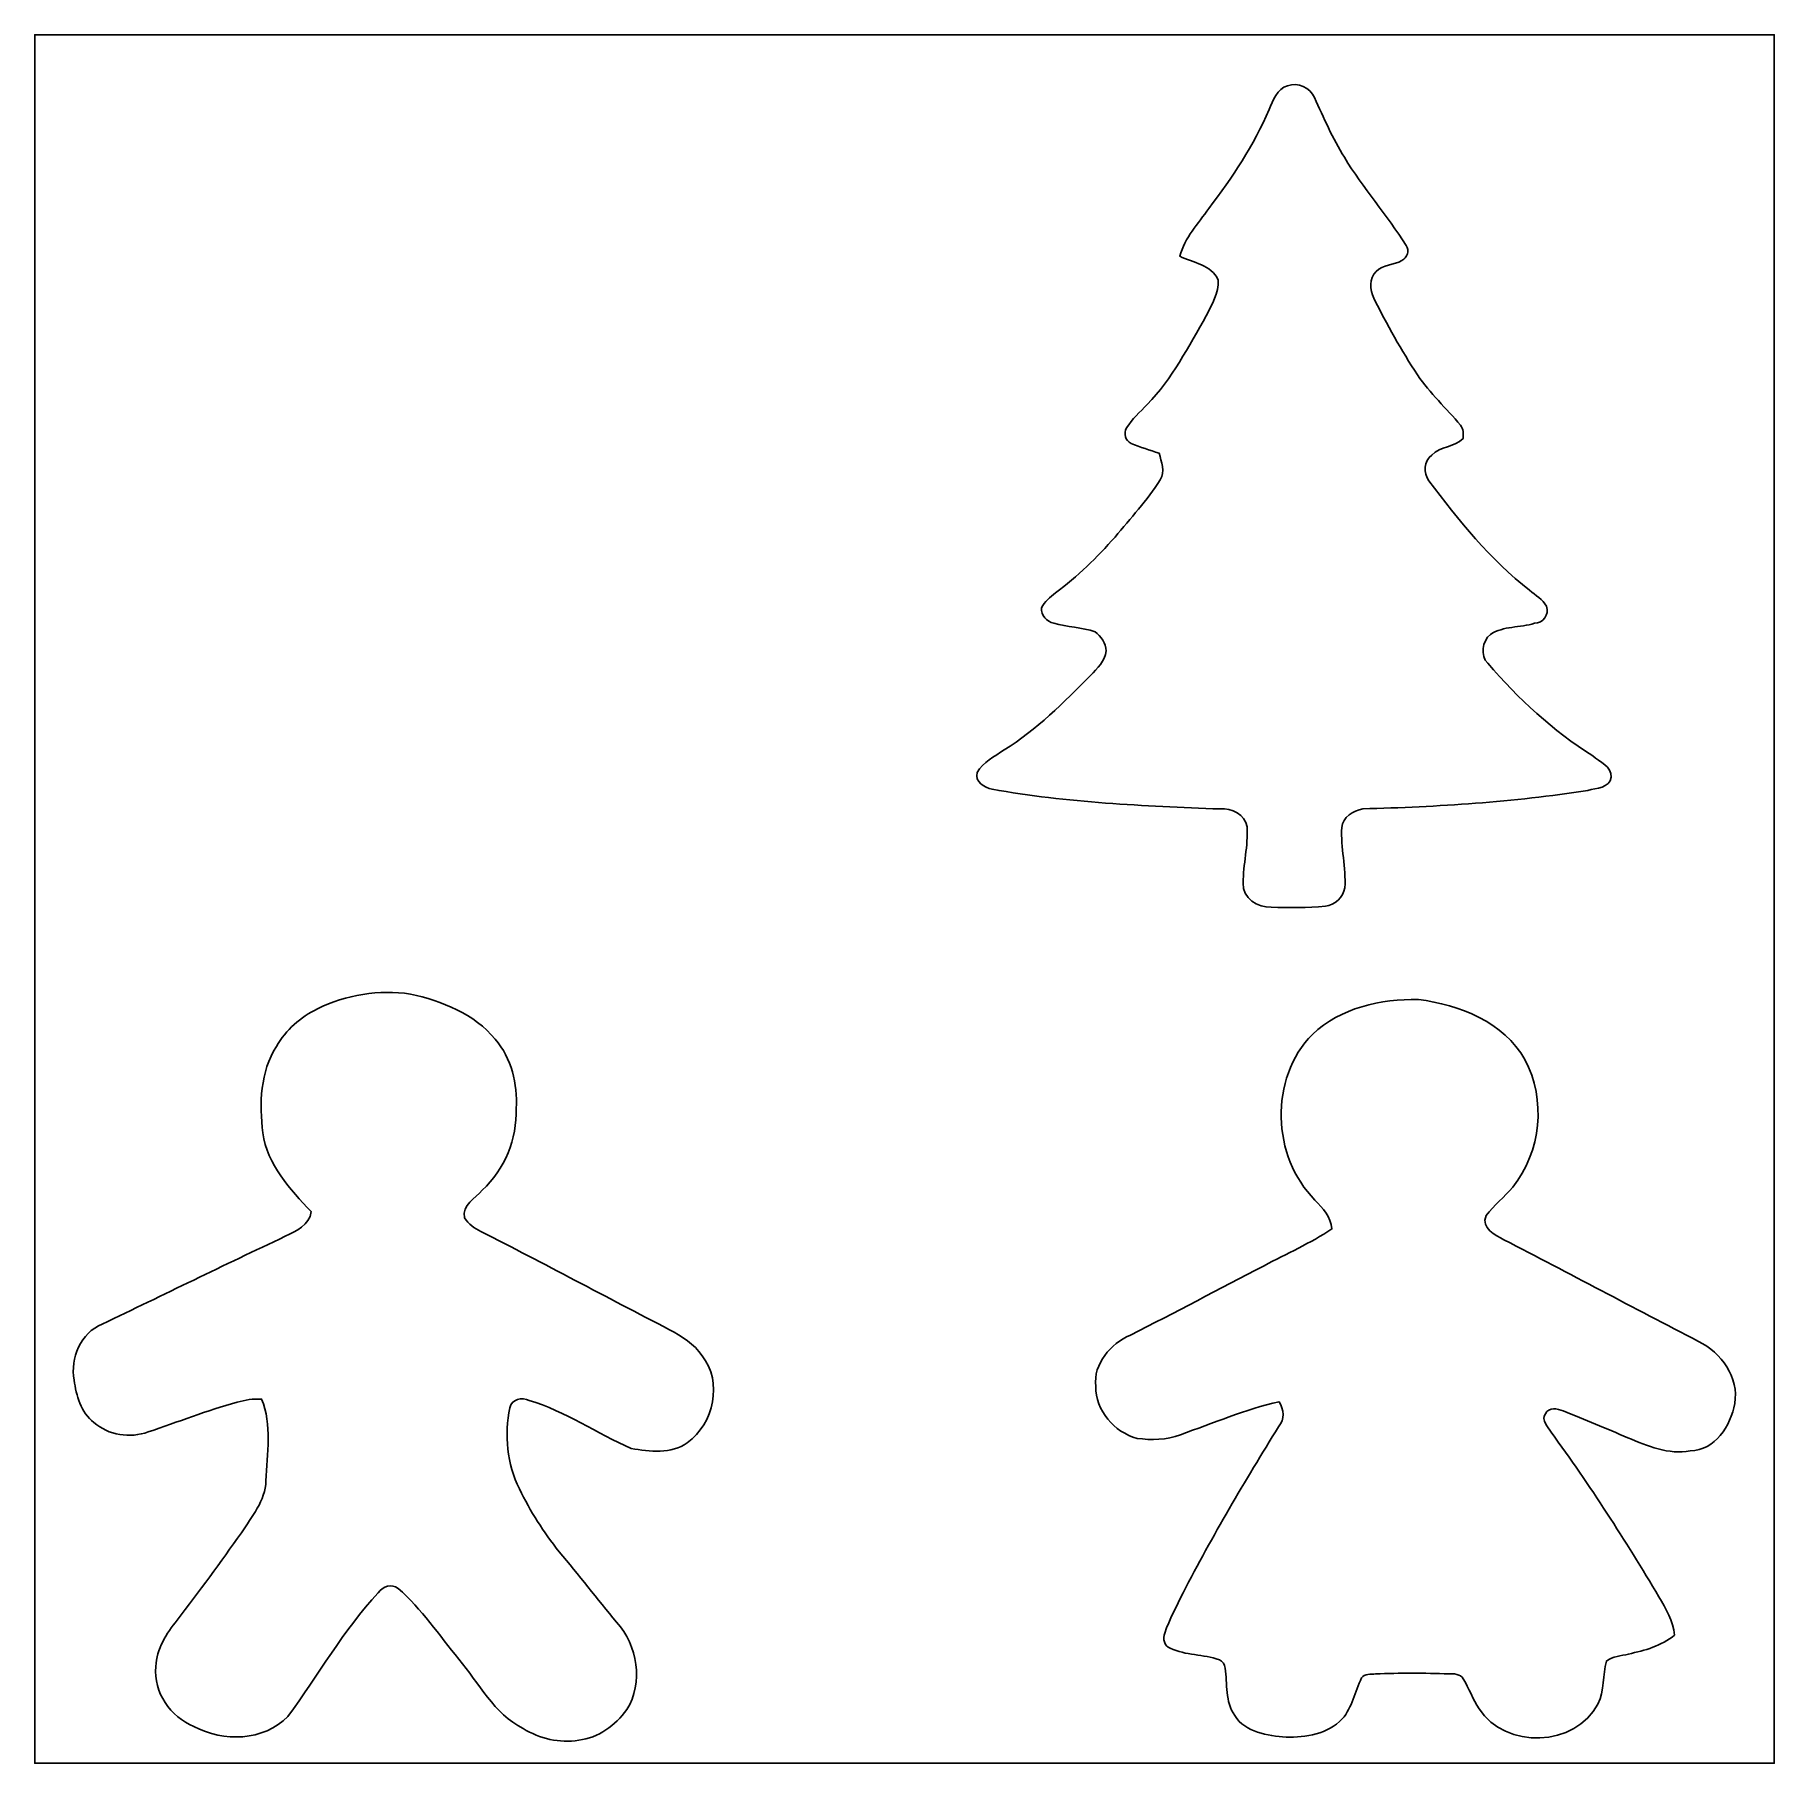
# Model space of a CAD drawing. Header units: centimetres. Extents: x -16.8 to 16.8, y -16.7 to 16.7.
import ezdxf

# ---------------------------------------------------------------- set-up
doc = ezdxf.new("R2010")
doc.units = ezdxf.units.CM
doc.header["$MEASUREMENT"] = 0
doc.layers.add('Layer 1', color=7, linetype='Continuous')

msp = doc.modelspace()

# ---------------------------------------------------------------- linework, layer by layer
at = {"layer": 'Layer 1', "color": 7}
for points, knots in [([(-16.77458, 16.66875), (-16.77458, 16.66875), (16.77458, 16.66875), (16.77458, 16.66875), (16.77458, 16.66875), (16.77458, 16.66875), (16.77458, -16.66875), (16.77458, -16.66875), (16.77458, -16.66875), (16.77458, -16.66875), (-16.77458, -16.66875), (-16.77458, -16.66875), (-16.77458, -16.66875), (-16.77458, -16.66875), (-16.77458, 16.66875), (-16.77458, 16.66875), (-16.77458, 16.66875), (-16.77458, 16.66875), (-16.77458, 16.66875), (-16.77458, 16.66875)], [0, 0, 0, 0, 0.16666667, 0.16666667, 0.16666667, 0.16666667, 0.33333333, 0.33333333, 0.33333333, 0.33333333, 0.5, 0.5, 0.5, 0.5, 0.66666667, 0.66666667, 0.66666667, 0.66666667, 1, 1, 1, 1]), ([(7.38893, 15.68556), (7.18291, 15.62806), (7.11271, 15.3991), (7.03121, 15.22801), (7.03121, 15.22801), (6.74511, 14.53621), (6.31896, 13.91532), (5.87163, 13.31912), (5.87163, 13.31912), (5.66138, 13.02808), (5.40914, 12.75292), (5.30789, 12.40014), (5.30789, 12.40014), (5.56719, 12.26361), (5.91926, 12.24209), (6.04908, 11.93659), (6.04908, 11.93659), (6.0639, 11.68541), (5.92949, 11.46598), (5.82154, 11.25079), (5.82154, 11.25079), (5.47758, 10.65777), (5.16431, 10.03124), (4.67889, 9.53805), (4.67889, 9.53805), (4.54378, 9.39059), (4.3875, 9.25795), (4.28378, 9.08509), (4.28378, 9.08509), (4.21781, 8.98454), (4.26191, 8.83638), (4.37162, 8.78769), (4.37162, 8.78769), (4.54766, 8.71502), (4.73075, 8.65787), (4.91137, 8.59649), (4.91137, 8.59649), (4.95547, 8.43562), (5.03132, 8.2423), (4.93254, 8.08567), (4.93254, 8.08567), (4.68136, 7.68809), (4.35751, 7.34377), (4.06153, 6.97971), (4.06153, 6.97971), (3.71087, 6.58989), (3.33693, 6.21771), (2.91359, 5.90621), (2.91359, 5.90621), (2.81058, 5.82295), (2.70581, 5.73334), (2.64054, 5.61657), (2.64054, 5.61657), (2.62467, 5.47441), (2.74708, 5.34952), (2.87972, 5.31742), (2.87972, 5.31742), (3.14149, 5.24581), (3.41701, 5.23699), (3.677, 5.15585), (3.677, 5.15585), (3.78848, 5.06518), (3.89149, 4.93466), (3.88902, 4.78367), (3.88902, 4.78367), (3.87103, 4.58788), (3.7144, 4.44888), (3.58951, 4.31271), (3.58951, 4.31271), (3.07375, 3.7913), (2.55199, 3.26143), (1.92123, 2.87726), (1.92123, 2.87726), (1.74061, 2.74567), (1.51271, 2.64689), (1.40335, 2.44087), (1.40335, 2.44087), (1.34902, 2.26589), (1.54129, 2.14665), (1.68769, 2.11596), (1.68769, 2.11596), (3.13937, 1.86126), (4.61469, 1.79141), (6.08506, 1.73637), (6.08506, 1.73637), (6.31366, 1.75401), (6.5659, 1.63618), (6.60823, 1.38889), (6.60823, 1.38889), (6.62869, 1.02553), (6.53309, 0.66851), (6.53133, 0.30586), (6.53133, 0.30586), (6.51792, 0.02364), (6.81143, -0.17745), (7.07284, -0.15558), (7.07284, -0.15558), (7.42033, -0.17216), (7.76993, -0.17463), (8.11706, -0.14041), (8.11706, -0.14041), (8.29945, -0.11959), (8.46455, 0.03563), (8.49312, 0.21696), (8.49312, 0.21696), (8.52064, 0.60572), (8.41022, 0.99025), (8.43421, 1.37901), (8.43421, 1.37901), (8.45114, 1.5815), (8.65717, 1.70251), (8.83744, 1.73884), (8.83744, 1.73884), (10.28876, 1.77694), (11.74291, 1.86796), (13.17837, 2.09515), (13.17837, 2.09515), (13.34241, 2.13748), (13.59852, 2.13854), (13.63204, 2.35021), (13.63204, 2.35021), (13.6465, 2.55834), (13.40556, 2.64301), (13.27397, 2.76119), (13.27397, 2.76119), (12.51056, 3.24661), (11.8364, 3.86009), (11.24973, 4.54625), (11.24973, 4.54625), (11.09909, 4.69724), (11.14531, 4.97276), (11.30053, 5.10328), (11.30053, 5.10328), (11.54924, 5.2705), (11.87415, 5.22676), (12.15108, 5.31989), (12.15108, 5.31989), (12.31971, 5.31354), (12.43824, 5.48993), (12.38497, 5.64515), (12.38497, 5.64515), (12.30771, 5.77815), (12.17189, 5.85929), (12.05724, 5.95559), (12.05724, 5.95559), (11.29736, 6.54544), (10.6867, 7.30038), (10.11449, 8.06732), (10.11449, 8.06732), (10.00407, 8.21514), (10.01712, 8.44797), (10.17058, 8.56192), (10.17058, 8.56192), (10.33321, 8.73584), (10.60909, 8.71432), (10.77454, 8.88012), (10.77454, 8.88012), (10.77383, 8.96973), (10.78618, 9.06709), (10.72409, 9.138), (10.72409, 9.138), (10.45034, 9.46291), (10.13636, 9.75466), (9.89683, 10.10779), (9.89683, 10.10779), (9.58003, 10.58122), (9.30487, 11.0811), (9.05228, 11.59087), (9.05228, 11.59087), (8.97149, 11.75244), (8.96408, 11.96975), (9.09743, 12.10486), (9.09743, 12.10486), (9.23219, 12.23151), (9.4361, 12.22481), (9.59203, 12.31618), (9.59203, 12.31618), (9.6961, 12.36345), (9.74584, 12.50809), (9.67775, 12.60404), (9.67775, 12.60404), (9.30592, 13.18895), (8.84273, 13.71106), (8.48501, 14.30549), (8.48501, 14.30549), (8.25465, 14.67026), (8.08814, 15.0682), (7.9061, 15.45731), (7.9061, 15.45731), (7.82496, 15.65204), (7.58754, 15.76105), (7.38893, 15.68556), (7.38893, 15.68556), (7.38893, 15.68556), (7.38893, 15.68556), (7.38893, 15.68556)], [0, 0, 0, 0, 0.02, 0.02, 0.02, 0.02, 0.04, 0.04, 0.04, 0.04, 0.06, 0.06, 0.06, 0.06, 0.08, 0.08, 0.08, 0.08, 0.1, 0.1, 0.1, 0.1, 0.12, 0.12, 0.12, 0.12, 0.14, 0.14, 0.14, 0.14, 0.16, 0.16, 0.16, 0.16, 0.18, 0.18, 0.18, 0.18, 0.2, 0.2, 0.2, 0.2, 0.22, 0.22, 0.22, 0.22, 0.24, 0.24, 0.24, 0.24, 0.26, 0.26, 0.26, 0.26, 0.28, 0.28, 0.28, 0.28, 0.3, 0.3, 0.3, 0.3, 0.32, 0.32, 0.32, 0.32, 0.34, 0.34, 0.34, 0.34, 0.36, 0.36, 0.36, 0.36, 0.38, 0.38, 0.38, 0.38, 0.4, 0.4, 0.4, 0.4, 0.42, 0.42, 0.42, 0.42, 0.44, 0.44, 0.44, 0.44, 0.46, 0.46, 0.46, 0.46, 0.48, 0.48, 0.48, 0.48, 0.5, 0.5, 0.5, 0.5, 0.52, 0.52, 0.52, 0.52, 0.54, 0.54, 0.54, 0.54, 0.56, 0.56, 0.56, 0.56, 0.58, 0.58, 0.58, 0.58, 0.6, 0.6, 0.6, 0.6, 0.62, 0.62, 0.62, 0.62, 0.64, 0.64, 0.64, 0.64, 0.66, 0.66, 0.66, 0.66, 0.68, 0.68, 0.68, 0.68, 0.7, 0.7, 0.7, 0.7, 0.72, 0.72, 0.72, 0.72, 0.74, 0.74, 0.74, 0.74, 0.76, 0.76, 0.76, 0.76, 0.78, 0.78, 0.78, 0.78, 0.8, 0.8, 0.8, 0.8, 0.82, 0.82, 0.82, 0.82, 0.84, 0.84, 0.84, 0.84, 0.86, 0.86, 0.86, 0.86, 0.88, 0.88, 0.88, 0.88, 0.9, 0.9, 0.9, 0.9, 0.92, 0.92, 0.92, 0.92, 0.94, 0.94, 0.94, 0.94, 0.96, 0.96, 0.96, 0.96, 1, 1, 1, 1]), ([(-11.32205, -2.11561), (-11.64343, -2.28283), (-11.938, -2.51989), (-12.11157, -2.84409), (-12.11157, -2.84409), (-12.42942, -3.33622), (-12.44318, -3.94829), (-12.37615, -4.51167), (-12.37615, -4.51167), (-12.29113, -5.1241), (-11.85228, -5.60211), (-11.44164, -6.03003), (-11.44164, -6.03003), (-11.48115, -6.29391), (-11.73339, -6.39939), (-11.94294, -6.50593), (-11.94294, -6.50593), (-13.12404, -7.0612), (-14.29703, -7.63446), (-15.47319, -8.19997), (-15.47319, -8.19997), (-15.88982, -8.36542), (-16.09231, -8.85649), (-16.01611, -9.28017), (-16.01611, -9.28017), (-15.97272, -9.57721), (-15.88664, -9.90388), (-15.63405, -10.09474), (-15.63405, -10.09474), (-15.35289, -10.34662), (-14.93908, -10.40306), (-14.58807, -10.2803), (-14.58807, -10.2803), (-14.01586, -10.08803), (-13.45318, -9.86367), (-12.87004, -9.70492), (-12.87004, -9.70492), (-12.71799, -9.66188), (-12.5603, -9.63718), (-12.40155, -9.64636), (-12.40155, -9.64636), (-12.18988, -10.14342), (-12.29924, -10.6994), (-12.31547, -11.2208), (-12.31547, -11.2208), (-12.32676, -11.60886), (-12.59417, -11.91154), (-12.78784, -12.2241), (-12.78784, -12.2241), (-13.19318, -12.79243), (-13.60311, -13.35758), (-14.03103, -13.90932), (-14.03103, -13.90932), (-14.23211, -14.16932), (-14.42932, -14.46318), (-14.43849, -14.80467), (-14.43849, -14.80467), (-14.48717, -15.30597), (-14.16156, -15.77481), (-13.70401, -15.95967), (-13.70401, -15.95967), (-13.13427, -16.26588), (-12.36274, -16.24542), (-11.89249, -15.7667), (-11.89249, -15.7667), (-11.3097, -14.97365), (-10.82252, -14.10441), (-10.14906, -13.38086), (-10.14906, -13.38086), (-10.06581, -13.26409), (-9.88942, -13.19495), (-9.76877, -13.29725), (-9.76877, -13.29725), (-9.31263, -13.69095), (-8.97819, -14.20036), (-8.59543, -14.66144), (-8.59543, -14.66144), (-8.20632, -15.12711), (-7.91739, -15.71166), (-7.35718, -16.00129), (-7.35718, -16.00129), (-7.03827, -16.19179), (-6.65304, -16.28951), (-6.28297, -16.22425), (-6.28297, -16.22425), (-5.90409, -16.18156), (-5.57142, -15.94062), (-5.35693, -15.63405), (-5.35693, -15.63405), (-5.02991, -15.113), (-5.15091, -14.3958), (-5.55272, -13.94989), (-5.55272, -13.94989), (-5.92949, -13.50151), (-6.28156, -13.03302), (-6.66362, -12.58958), (-6.66362, -12.58958), (-6.95537, -12.21105), (-7.22242, -11.80994), (-7.42491, -11.37638), (-7.42491, -11.37638), (-7.66868, -10.89978), (-7.71666, -10.33251), (-7.6133, -9.81322), (-7.6133, -9.81322), (-7.5819, -9.64353), (-7.3787, -9.6072), (-7.23794, -9.67176), (-7.23794, -9.67176), (-6.53874, -9.87954), (-5.93408, -10.30887), (-5.2705, -10.5985), (-5.2705, -10.5985), (-4.91737, -10.65812), (-4.49862, -10.70963), (-4.18924, -10.48632), (-4.18924, -10.48632), (-3.67983, -10.11978), (-3.4985, -9.31439), (-3.90454, -8.80886), (-3.90454, -8.80886), (-4.05589, -8.58132), (-4.29754, -8.43562), (-4.53249, -8.30756), (-4.53249, -8.30756), (-5.74781, -7.67997), (-6.95254, -7.03227), (-8.17139, -6.41138), (-8.17139, -6.41138), (-8.29381, -6.35035), (-8.41093, -6.26851), (-8.48678, -6.15244), (-8.48678, -6.15244), (-8.53722, -5.89562), (-8.27723, -5.7785), (-8.14282, -5.61481), (-8.14282, -5.61481), (-7.70996, -5.21617), (-7.47078, -4.62703), (-7.49018, -4.03966), (-7.49018, -4.03966), (-7.46301, -3.56729), (-7.57802, -3.07023), (-7.89234, -2.70651), (-7.89234, -2.70651), (-8.29663, -2.21403), (-8.92246, -1.96638), (-9.52923, -1.83409), (-9.52923, -1.83409), (-10.13531, -1.74131), (-10.77172, -1.84644), (-11.32205, -2.11561), (-11.32205, -2.11561), (-11.32205, -2.11561), (-11.32205, -2.11561), (-11.32205, -2.11561)], [0, 0, 0, 0, 0.025, 0.025, 0.025, 0.025, 0.05, 0.05, 0.05, 0.05, 0.075, 0.075, 0.075, 0.075, 0.1, 0.1, 0.1, 0.1, 0.125, 0.125, 0.125, 0.125, 0.15, 0.15, 0.15, 0.15, 0.175, 0.175, 0.175, 0.175, 0.2, 0.2, 0.2, 0.2, 0.225, 0.225, 0.225, 0.225, 0.25, 0.25, 0.25, 0.25, 0.275, 0.275, 0.275, 0.275, 0.3, 0.3, 0.3, 0.3, 0.325, 0.325, 0.325, 0.325, 0.35, 0.35, 0.35, 0.35, 0.375, 0.375, 0.375, 0.375, 0.4, 0.4, 0.4, 0.4, 0.425, 0.425, 0.425, 0.425, 0.45, 0.45, 0.45, 0.45, 0.475, 0.475, 0.475, 0.475, 0.5, 0.5, 0.5, 0.5, 0.525, 0.525, 0.525, 0.525, 0.55, 0.55, 0.55, 0.55, 0.575, 0.575, 0.575, 0.575, 0.6, 0.6, 0.6, 0.6, 0.625, 0.625, 0.625, 0.625, 0.65, 0.65, 0.65, 0.65, 0.675, 0.675, 0.675, 0.675, 0.7, 0.7, 0.7, 0.7, 0.725, 0.725, 0.725, 0.725, 0.75, 0.75, 0.75, 0.75, 0.775, 0.775, 0.775, 0.775, 0.8, 0.8, 0.8, 0.8, 0.825, 0.825, 0.825, 0.825, 0.85, 0.85, 0.85, 0.85, 0.875, 0.875, 0.875, 0.875, 0.9, 0.9, 0.9, 0.9, 0.925, 0.925, 0.925, 0.925, 0.95, 0.95, 0.95, 0.95, 1, 1, 1, 1]), ([(7.8673, -2.61056), (7.03227, -3.45863), (7.08201, -4.97452), (7.91739, -5.80602), (7.91739, -5.80602), (8.06379, -5.96583), (8.22854, -6.13092), (8.24336, -6.36305), (8.24336, -6.36305), (7.8292, -6.64034), (7.37059, -6.83789), (6.9342, -7.07566), (6.9342, -7.07566), (6.07483, -7.52158), (5.22005, -7.97525), (4.3561, -8.41234), (4.3561, -8.41234), (3.97334, -8.58132), (3.64102, -8.95632), (3.68864, -9.39976), (3.68864, -9.39976), (3.68265, -9.86402), (4.04636, -10.28418), (4.48486, -10.40306), (4.48486, -10.40306), (4.76179, -10.43975), (5.05672, -10.43869), (5.32024, -10.33286), (5.32024, -10.33286), (5.95207, -10.11132), (6.57013, -9.84426), (7.22559, -9.6968), (7.22559, -9.6968), (7.31696, -9.84321), (7.34095, -10.04006), (7.21466, -10.17764), (7.21466, -10.17764), (6.56661, -11.22574), (5.93866, -12.28725), (5.3721, -13.38227), (5.3721, -13.38227), (5.2511, -13.6398), (5.10857, -13.88921), (5.02038, -14.1605), (5.02038, -14.1605), (4.9784, -14.26704), (5.01121, -14.40639), (5.1248, -14.4526), (5.1248, -14.4526), (5.42184, -14.59054), (5.7658, -14.56514), (6.07236, -14.6745), (6.07236, -14.6745), (6.13551, -14.70201), (6.1789, -14.76516), (6.18314, -14.83431), (6.18314, -14.83431), (6.22935, -15.13875), (6.18137, -15.48412), (6.36976, -15.75047), (6.36976, -15.75047), (6.57789, -16.07926), (7.0044, -16.13464), (7.36, -16.16957), (7.36, -16.16957), (7.74136, -16.16569), (8.16716, -16.10995), (8.44127, -15.81432), (8.44127, -15.81432), (8.64306, -15.58996), (8.68715, -15.28445), (8.81556, -15.02234), (8.81556, -15.02234), (8.86531, -14.93097), (9.00571, -14.96095), (9.08367, -14.94508), (9.08367, -14.94508), (9.55393, -14.92779), (10.02489, -14.92814), (10.49549, -14.94472), (10.49549, -14.94472), (10.58757, -14.93626), (10.72409, -14.94719), (10.7763, -15.04209), (10.7763, -15.04209), (10.8906, -15.22836), (10.96045, -15.43897), (11.08639, -15.61924), (11.08639, -15.61924), (11.57958, -16.40628), (12.94906, -16.35689), (13.37416, -15.52751), (13.37416, -15.52751), (13.50186, -15.27104), (13.46271, -14.96907), (13.53785, -14.69954), (13.53785, -14.69954), (13.65956, -14.60747), (13.82219, -14.60288), (13.964, -14.56231), (13.964, -14.56231), (14.2808, -14.4974), (14.59583, -14.40356), (14.853, -14.19719), (14.853, -14.19719), (14.82443, -13.92555), (14.68402, -13.68989), (14.55032, -13.45953), (14.55032, -13.45953), (13.90579, -12.3698), (13.21752, -11.30547), (12.4714, -10.28241), (12.4714, -10.28241), (12.41072, -10.18364), (12.2749, -10.05346), (12.36063, -9.92858), (12.36063, -9.92858), (12.42871, -9.79946), (12.59276, -9.82521), (12.70459, -9.87319), (12.70459, -9.87319), (13.12263, -10.0397), (13.53608, -10.21821), (13.95236, -10.39072), (13.95236, -10.39072), (14.32772, -10.55405), (14.73553, -10.72021), (15.15286, -10.64472), (15.15286, -10.64472), (15.63441, -10.63343), (15.93744, -10.16282), (16.01364, -9.73173), (16.01364, -9.73173), (16.09831, -9.22549), (15.7547, -8.74959), (15.3162, -8.53369), (15.3162, -8.53369), (14.06102, -7.88705), (12.81677, -7.21995), (11.56264, -6.5719), (11.56264, -6.5719), (11.3919, -6.47771), (11.1185, -6.35741), (11.21657, -6.10517), (11.21657, -6.10517), (11.3725, -5.90832), (11.56758, -5.7471), (11.73021, -5.5566), (11.73021, -5.5566), (12.28019, -4.88068), (12.37827, -3.86644), (11.96657, -3.09774), (11.96657, -3.09774), (11.557, -2.37102), (10.70222, -2.03764), (9.91129, -1.93887), (9.91129, -1.93887), (9.18598, -1.9237), (8.40811, -2.09797), (7.8673, -2.61056)], [0, 0, 0, 0, 0.02439024, 0.02439024, 0.02439024, 0.02439024, 0.04878049, 0.04878049, 0.04878049, 0.04878049, 0.07317073, 0.07317073, 0.07317073, 0.07317073, 0.09756098, 0.09756098, 0.09756098, 0.09756098, 0.12195122, 0.12195122, 0.12195122, 0.12195122, 0.14634146, 0.14634146, 0.14634146, 0.14634146, 0.17073171, 0.17073171, 0.17073171, 0.17073171, 0.19512195, 0.19512195, 0.19512195, 0.19512195, 0.2195122, 0.2195122, 0.2195122, 0.2195122, 0.24390244, 0.24390244, 0.24390244, 0.24390244, 0.26829268, 0.26829268, 0.26829268, 0.26829268, 0.29268293, 0.29268293, 0.29268293, 0.29268293, 0.31707317, 0.31707317, 0.31707317, 0.31707317, 0.34146341, 0.34146341, 0.34146341, 0.34146341, 0.36585366, 0.36585366, 0.36585366, 0.36585366, 0.3902439, 0.3902439, 0.3902439, 0.3902439, 0.41463415, 0.41463415, 0.41463415, 0.41463415, 0.43902439, 0.43902439, 0.43902439, 0.43902439, 0.46341463, 0.46341463, 0.46341463, 0.46341463, 0.48780488, 0.48780488, 0.48780488, 0.48780488, 0.51219512, 0.51219512, 0.51219512, 0.51219512, 0.53658537, 0.53658537, 0.53658537, 0.53658537, 0.56097561, 0.56097561, 0.56097561, 0.56097561, 0.58536585, 0.58536585, 0.58536585, 0.58536585, 0.6097561, 0.6097561, 0.6097561, 0.6097561, 0.63414634, 0.63414634, 0.63414634, 0.63414634, 0.65853659, 0.65853659, 0.65853659, 0.65853659, 0.68292683, 0.68292683, 0.68292683, 0.68292683, 0.70731707, 0.70731707, 0.70731707, 0.70731707, 0.73170732, 0.73170732, 0.73170732, 0.73170732, 0.75609756, 0.75609756, 0.75609756, 0.75609756, 0.7804878, 0.7804878, 0.7804878, 0.7804878, 0.80487805, 0.80487805, 0.80487805, 0.80487805, 0.82926829, 0.82926829, 0.82926829, 0.82926829, 0.85365854, 0.85365854, 0.85365854, 0.85365854, 0.87804878, 0.87804878, 0.87804878, 0.87804878, 0.90243902, 0.90243902, 0.90243902, 0.90243902, 0.92682927, 0.92682927, 0.92682927, 0.92682927, 0.95121951, 0.95121951, 0.95121951, 0.95121951, 1, 1, 1, 1])]:
    msp.add_open_spline(points, degree=3, knots=knots, dxfattribs=at)
at = {"layer": 'Layer 1', "color": 251}
for points, knots in [([(7.38893, 15.68556), (7.58754, 15.76105), (7.82496, 15.65204), (7.9061, 15.45731), (7.9061, 15.45731), (8.08814, 15.0682), (8.25465, 14.67026), (8.48501, 14.30549), (8.48501, 14.30549), (8.84273, 13.71106), (9.30592, 13.18895), (9.67775, 12.60404), (9.67775, 12.60404), (9.74584, 12.50809), (9.6961, 12.36345), (9.59203, 12.31618), (9.59203, 12.31618), (9.4361, 12.22481), (9.23219, 12.23151), (9.09743, 12.10486), (9.09743, 12.10486), (8.96408, 11.96975), (8.97149, 11.75244), (9.05228, 11.59087), (9.05228, 11.59087), (9.30487, 11.0811), (9.58003, 10.58122), (9.89683, 10.10779), (9.89683, 10.10779), (10.13636, 9.75466), (10.45034, 9.46291), (10.72409, 9.138), (10.72409, 9.138), (10.78618, 9.06709), (10.77383, 8.96973), (10.77454, 8.88012), (10.77454, 8.88012), (10.60909, 8.71432), (10.33321, 8.73584), (10.17058, 8.56192), (10.17058, 8.56192), (10.01712, 8.44797), (10.00407, 8.21514), (10.11449, 8.06732), (10.11449, 8.06732), (10.6867, 7.30038), (11.29736, 6.54544), (12.05724, 5.95559), (12.05724, 5.95559), (12.17189, 5.85929), (12.30771, 5.77815), (12.38497, 5.64515), (12.38497, 5.64515), (12.43824, 5.48993), (12.31971, 5.31354), (12.15108, 5.31989), (12.15108, 5.31989), (11.87415, 5.22676), (11.54924, 5.2705), (11.30053, 5.10328), (11.30053, 5.10328), (11.14531, 4.97276), (11.09909, 4.69724), (11.24973, 4.54625), (11.24973, 4.54625), (11.8364, 3.86009), (12.51056, 3.24661), (13.27397, 2.76119), (13.27397, 2.76119), (13.40556, 2.64301), (13.6465, 2.55834), (13.63204, 2.35021), (13.63204, 2.35021), (13.59852, 2.13854), (13.34241, 2.13748), (13.17837, 2.09515), (13.17837, 2.09515), (11.74291, 1.86796), (10.28876, 1.77694), (8.83744, 1.73884), (8.83744, 1.73884), (8.65717, 1.70251), (8.45114, 1.5815), (8.43421, 1.37901), (8.43421, 1.37901), (8.41022, 0.99025), (8.52064, 0.60572), (8.49312, 0.21696), (8.49312, 0.21696), (8.46455, 0.03563), (8.29945, -0.11959), (8.11706, -0.14041), (8.11706, -0.14041), (7.76993, -0.17463), (7.42033, -0.17216), (7.07284, -0.15558), (7.07284, -0.15558), (6.81143, -0.17745), (6.51792, 0.02364), (6.53133, 0.30586), (6.53133, 0.30586), (6.53309, 0.66851), (6.62869, 1.02553), (6.60823, 1.38889), (6.60823, 1.38889), (6.5659, 1.63618), (6.31366, 1.75401), (6.08506, 1.73637), (6.08506, 1.73637), (4.61469, 1.79141), (3.13937, 1.86126), (1.68769, 2.11596), (1.68769, 2.11596), (1.54129, 2.14665), (1.34902, 2.26589), (1.40335, 2.44087), (1.40335, 2.44087), (1.51271, 2.64689), (1.74061, 2.74567), (1.92123, 2.87726), (1.92123, 2.87726), (2.55199, 3.26143), (3.07375, 3.7913), (3.58951, 4.31271), (3.58951, 4.31271), (3.7144, 4.44888), (3.87103, 4.58788), (3.88902, 4.78367), (3.88902, 4.78367), (3.89149, 4.93466), (3.78848, 5.06518), (3.677, 5.15585), (3.677, 5.15585), (3.41701, 5.23699), (3.14149, 5.24581), (2.87972, 5.31742), (2.87972, 5.31742), (2.74708, 5.34952), (2.62467, 5.47441), (2.64054, 5.61657), (2.64054, 5.61657), (2.70581, 5.73334), (2.81058, 5.82295), (2.91359, 5.90621), (2.91359, 5.90621), (3.33693, 6.21771), (3.71087, 6.58989), (4.06153, 6.97971), (4.06153, 6.97971), (4.35751, 7.34377), (4.68136, 7.68809), (4.93254, 8.08567), (4.93254, 8.08567), (5.03132, 8.2423), (4.95547, 8.43562), (4.91137, 8.59649), (4.91137, 8.59649), (4.73075, 8.65787), (4.54766, 8.71502), (4.37162, 8.78769), (4.37162, 8.78769), (4.26191, 8.83638), (4.21781, 8.98454), (4.28378, 9.08509), (4.28378, 9.08509), (4.3875, 9.25795), (4.54378, 9.39059), (4.67889, 9.53805), (4.67889, 9.53805), (5.16431, 10.03124), (5.47758, 10.65777), (5.82154, 11.25079), (5.82154, 11.25079), (5.92949, 11.46598), (6.0639, 11.68541), (6.04908, 11.93659), (6.04908, 11.93659), (5.91926, 12.24209), (5.56719, 12.26361), (5.30789, 12.40014), (5.30789, 12.40014), (5.40914, 12.75292), (5.66138, 13.02808), (5.87163, 13.31912), (5.87163, 13.31912), (6.31896, 13.91532), (6.74511, 14.53621), (7.03121, 15.22801), (7.03121, 15.22801), (7.11271, 15.3991), (7.18291, 15.62806), (7.38893, 15.68556)], [0, 0, 0, 0, 0.02040816, 0.02040816, 0.02040816, 0.02040816, 0.04081633, 0.04081633, 0.04081633, 0.04081633, 0.06122449, 0.06122449, 0.06122449, 0.06122449, 0.08163265, 0.08163265, 0.08163265, 0.08163265, 0.10204082, 0.10204082, 0.10204082, 0.10204082, 0.12244898, 0.12244898, 0.12244898, 0.12244898, 0.14285714, 0.14285714, 0.14285714, 0.14285714, 0.16326531, 0.16326531, 0.16326531, 0.16326531, 0.18367347, 0.18367347, 0.18367347, 0.18367347, 0.20408163, 0.20408163, 0.20408163, 0.20408163, 0.2244898, 0.2244898, 0.2244898, 0.2244898, 0.24489796, 0.24489796, 0.24489796, 0.24489796, 0.26530612, 0.26530612, 0.26530612, 0.26530612, 0.28571429, 0.28571429, 0.28571429, 0.28571429, 0.30612245, 0.30612245, 0.30612245, 0.30612245, 0.32653061, 0.32653061, 0.32653061, 0.32653061, 0.34693878, 0.34693878, 0.34693878, 0.34693878, 0.36734694, 0.36734694, 0.36734694, 0.36734694, 0.3877551, 0.3877551, 0.3877551, 0.3877551, 0.40816327, 0.40816327, 0.40816327, 0.40816327, 0.42857143, 0.42857143, 0.42857143, 0.42857143, 0.44897959, 0.44897959, 0.44897959, 0.44897959, 0.46938776, 0.46938776, 0.46938776, 0.46938776, 0.48979592, 0.48979592, 0.48979592, 0.48979592, 0.51020408, 0.51020408, 0.51020408, 0.51020408, 0.53061224, 0.53061224, 0.53061224, 0.53061224, 0.55102041, 0.55102041, 0.55102041, 0.55102041, 0.57142857, 0.57142857, 0.57142857, 0.57142857, 0.59183673, 0.59183673, 0.59183673, 0.59183673, 0.6122449, 0.6122449, 0.6122449, 0.6122449, 0.63265306, 0.63265306, 0.63265306, 0.63265306, 0.65306122, 0.65306122, 0.65306122, 0.65306122, 0.67346939, 0.67346939, 0.67346939, 0.67346939, 0.69387755, 0.69387755, 0.69387755, 0.69387755, 0.71428571, 0.71428571, 0.71428571, 0.71428571, 0.73469388, 0.73469388, 0.73469388, 0.73469388, 0.75510204, 0.75510204, 0.75510204, 0.75510204, 0.7755102, 0.7755102, 0.7755102, 0.7755102, 0.79591837, 0.79591837, 0.79591837, 0.79591837, 0.81632653, 0.81632653, 0.81632653, 0.81632653, 0.83673469, 0.83673469, 0.83673469, 0.83673469, 0.85714286, 0.85714286, 0.85714286, 0.85714286, 0.87755102, 0.87755102, 0.87755102, 0.87755102, 0.89795918, 0.89795918, 0.89795918, 0.89795918, 0.91836735, 0.91836735, 0.91836735, 0.91836735, 0.93877551, 0.93877551, 0.93877551, 0.93877551, 0.95918367, 0.95918367, 0.95918367, 0.95918367, 1, 1, 1, 1]), ([(-11.32205, -2.11561), (-10.77172, -1.84644), (-10.13531, -1.74131), (-9.52923, -1.83409), (-9.52923, -1.83409), (-8.92246, -1.96638), (-8.29663, -2.21403), (-7.89234, -2.70651), (-7.89234, -2.70651), (-7.57802, -3.07023), (-7.46301, -3.56729), (-7.49018, -4.03966), (-7.49018, -4.03966), (-7.47078, -4.62703), (-7.70996, -5.21617), (-8.14282, -5.61481), (-8.14282, -5.61481), (-8.27723, -5.7785), (-8.53722, -5.89562), (-8.48678, -6.15244), (-8.48678, -6.15244), (-8.41093, -6.26851), (-8.29381, -6.35035), (-8.17139, -6.41138), (-8.17139, -6.41138), (-6.95254, -7.03227), (-5.74781, -7.67997), (-4.53249, -8.30756), (-4.53249, -8.30756), (-4.29754, -8.43562), (-4.05589, -8.58132), (-3.90454, -8.80886), (-3.90454, -8.80886), (-3.4985, -9.31439), (-3.67983, -10.11978), (-4.18924, -10.48632), (-4.18924, -10.48632), (-4.49862, -10.70963), (-4.91737, -10.65812), (-5.2705, -10.5985), (-5.2705, -10.5985), (-5.93408, -10.30887), (-6.53874, -9.87954), (-7.23794, -9.67176), (-7.23794, -9.67176), (-7.3787, -9.6072), (-7.5819, -9.64353), (-7.6133, -9.81322), (-7.6133, -9.81322), (-7.71666, -10.33251), (-7.66868, -10.89978), (-7.42491, -11.37638), (-7.42491, -11.37638), (-7.22242, -11.80994), (-6.95537, -12.21105), (-6.66362, -12.58958), (-6.66362, -12.58958), (-6.28156, -13.03302), (-5.92949, -13.50151), (-5.55272, -13.94989), (-5.55272, -13.94989), (-5.15091, -14.3958), (-5.02991, -15.113), (-5.35693, -15.63405), (-5.35693, -15.63405), (-5.57142, -15.94062), (-5.90409, -16.18156), (-6.28297, -16.22425), (-6.28297, -16.22425), (-6.65304, -16.28951), (-7.03827, -16.19179), (-7.35718, -16.00129), (-7.35718, -16.00129), (-7.91739, -15.71166), (-8.20632, -15.12711), (-8.59543, -14.66144), (-8.59543, -14.66144), (-8.97819, -14.20036), (-9.31263, -13.69095), (-9.76877, -13.29725), (-9.76877, -13.29725), (-9.88942, -13.19495), (-10.06581, -13.26409), (-10.14906, -13.38086), (-10.14906, -13.38086), (-10.82252, -14.10441), (-11.3097, -14.97365), (-11.89249, -15.7667), (-11.89249, -15.7667), (-12.36274, -16.24542), (-13.13427, -16.26588), (-13.70401, -15.95967), (-13.70401, -15.95967), (-14.16156, -15.77481), (-14.48717, -15.30597), (-14.43849, -14.80467), (-14.43849, -14.80467), (-14.42932, -14.46318), (-14.23211, -14.16932), (-14.03103, -13.90932), (-14.03103, -13.90932), (-13.60311, -13.35758), (-13.19318, -12.79243), (-12.78784, -12.2241), (-12.78784, -12.2241), (-12.59417, -11.91154), (-12.32676, -11.60886), (-12.31547, -11.2208), (-12.31547, -11.2208), (-12.29924, -10.6994), (-12.18988, -10.14342), (-12.40155, -9.64636), (-12.40155, -9.64636), (-12.5603, -9.63718), (-12.71799, -9.66188), (-12.87004, -9.70492), (-12.87004, -9.70492), (-13.45318, -9.86367), (-14.01586, -10.08803), (-14.58807, -10.2803), (-14.58807, -10.2803), (-14.93908, -10.40306), (-15.35289, -10.34662), (-15.63405, -10.09474), (-15.63405, -10.09474), (-15.88664, -9.90388), (-15.97272, -9.57721), (-16.01611, -9.28017), (-16.01611, -9.28017), (-16.09231, -8.85649), (-15.88982, -8.36542), (-15.47319, -8.19997), (-15.47319, -8.19997), (-14.29703, -7.63446), (-13.12404, -7.0612), (-11.94294, -6.50593), (-11.94294, -6.50593), (-11.73339, -6.39939), (-11.48115, -6.29391), (-11.44164, -6.03003), (-11.44164, -6.03003), (-11.85228, -5.60211), (-12.29113, -5.1241), (-12.37615, -4.51167), (-12.37615, -4.51167), (-12.44318, -3.94829), (-12.42942, -3.33622), (-12.11157, -2.84409), (-12.11157, -2.84409), (-11.938, -2.51989), (-11.64343, -2.28283), (-11.32205, -2.11561)], [0, 0, 0, 0, 0.02564103, 0.02564103, 0.02564103, 0.02564103, 0.05128205, 0.05128205, 0.05128205, 0.05128205, 0.07692308, 0.07692308, 0.07692308, 0.07692308, 0.1025641, 0.1025641, 0.1025641, 0.1025641, 0.12820513, 0.12820513, 0.12820513, 0.12820513, 0.15384615, 0.15384615, 0.15384615, 0.15384615, 0.17948718, 0.17948718, 0.17948718, 0.17948718, 0.20512821, 0.20512821, 0.20512821, 0.20512821, 0.23076923, 0.23076923, 0.23076923, 0.23076923, 0.25641026, 0.25641026, 0.25641026, 0.25641026, 0.28205128, 0.28205128, 0.28205128, 0.28205128, 0.30769231, 0.30769231, 0.30769231, 0.30769231, 0.33333333, 0.33333333, 0.33333333, 0.33333333, 0.35897436, 0.35897436, 0.35897436, 0.35897436, 0.38461538, 0.38461538, 0.38461538, 0.38461538, 0.41025641, 0.41025641, 0.41025641, 0.41025641, 0.43589744, 0.43589744, 0.43589744, 0.43589744, 0.46153846, 0.46153846, 0.46153846, 0.46153846, 0.48717949, 0.48717949, 0.48717949, 0.48717949, 0.51282051, 0.51282051, 0.51282051, 0.51282051, 0.53846154, 0.53846154, 0.53846154, 0.53846154, 0.56410256, 0.56410256, 0.56410256, 0.56410256, 0.58974359, 0.58974359, 0.58974359, 0.58974359, 0.61538462, 0.61538462, 0.61538462, 0.61538462, 0.64102564, 0.64102564, 0.64102564, 0.64102564, 0.66666667, 0.66666667, 0.66666667, 0.66666667, 0.69230769, 0.69230769, 0.69230769, 0.69230769, 0.71794872, 0.71794872, 0.71794872, 0.71794872, 0.74358974, 0.74358974, 0.74358974, 0.74358974, 0.76923077, 0.76923077, 0.76923077, 0.76923077, 0.79487179, 0.79487179, 0.79487179, 0.79487179, 0.82051282, 0.82051282, 0.82051282, 0.82051282, 0.84615385, 0.84615385, 0.84615385, 0.84615385, 0.87179487, 0.87179487, 0.87179487, 0.87179487, 0.8974359, 0.8974359, 0.8974359, 0.8974359, 0.92307692, 0.92307692, 0.92307692, 0.92307692, 0.94871795, 0.94871795, 0.94871795, 0.94871795, 1, 1, 1, 1]), ([(7.8673, -2.61056), (8.40811, -2.09797), (9.18598, -1.9237), (9.91129, -1.93887), (9.91129, -1.93887), (10.70222, -2.03764), (11.557, -2.37102), (11.96657, -3.09774), (11.96657, -3.09774), (12.37827, -3.86644), (12.28019, -4.88068), (11.73021, -5.5566), (11.73021, -5.5566), (11.56758, -5.7471), (11.3725, -5.90832), (11.21657, -6.10517), (11.21657, -6.10517), (11.1185, -6.35741), (11.3919, -6.47771), (11.56264, -6.5719), (11.56264, -6.5719), (12.81677, -7.21995), (14.06102, -7.88705), (15.3162, -8.53369), (15.3162, -8.53369), (15.7547, -8.74959), (16.09831, -9.22549), (16.01364, -9.73173), (16.01364, -9.73173), (15.93744, -10.16282), (15.63441, -10.63343), (15.15286, -10.64472), (15.15286, -10.64472), (14.73553, -10.72021), (14.32772, -10.55405), (13.95236, -10.39072), (13.95236, -10.39072), (13.53608, -10.21821), (13.12263, -10.0397), (12.70459, -9.87319), (12.70459, -9.87319), (12.59276, -9.82521), (12.42871, -9.79946), (12.36063, -9.92858), (12.36063, -9.92858), (12.2749, -10.05346), (12.41072, -10.18364), (12.4714, -10.28241), (12.4714, -10.28241), (13.21752, -11.30547), (13.90579, -12.3698), (14.55032, -13.45953), (14.55032, -13.45953), (14.68402, -13.68989), (14.82443, -13.92555), (14.853, -14.19719), (14.853, -14.19719), (14.59583, -14.40356), (14.2808, -14.4974), (13.964, -14.56231), (13.964, -14.56231), (13.82219, -14.60288), (13.65956, -14.60747), (13.53785, -14.69954), (13.53785, -14.69954), (13.46271, -14.96907), (13.50186, -15.27104), (13.37416, -15.52751), (13.37416, -15.52751), (12.94906, -16.35689), (11.57958, -16.40628), (11.08639, -15.61924), (11.08639, -15.61924), (10.96045, -15.43897), (10.8906, -15.22836), (10.7763, -15.04209), (10.7763, -15.04209), (10.72409, -14.94719), (10.58757, -14.93626), (10.49549, -14.94472), (10.49549, -14.94472), (10.02489, -14.92814), (9.55393, -14.92779), (9.08367, -14.94508), (9.08367, -14.94508), (9.00571, -14.96095), (8.86531, -14.93097), (8.81556, -15.02234), (8.81556, -15.02234), (8.68715, -15.28445), (8.64306, -15.58996), (8.44127, -15.81432), (8.44127, -15.81432), (8.16716, -16.10995), (7.74136, -16.16569), (7.36, -16.16957), (7.36, -16.16957), (7.0044, -16.13464), (6.57789, -16.07926), (6.36976, -15.75047), (6.36976, -15.75047), (6.18137, -15.48412), (6.22935, -15.13875), (6.18314, -14.83431), (6.18314, -14.83431), (6.1789, -14.76516), (6.13551, -14.70201), (6.07236, -14.6745), (6.07236, -14.6745), (5.7658, -14.56514), (5.42184, -14.59054), (5.1248, -14.4526), (5.1248, -14.4526), (5.01121, -14.40639), (4.9784, -14.26704), (5.02038, -14.1605), (5.02038, -14.1605), (5.10857, -13.88921), (5.2511, -13.6398), (5.3721, -13.38227), (5.3721, -13.38227), (5.93866, -12.28725), (6.56661, -11.22574), (7.21466, -10.17764), (7.21466, -10.17764), (7.34095, -10.04006), (7.31696, -9.84321), (7.22559, -9.6968), (7.22559, -9.6968), (6.57013, -9.84426), (5.95207, -10.11132), (5.32024, -10.33286), (5.32024, -10.33286), (5.05672, -10.43869), (4.76179, -10.43975), (4.48486, -10.40306), (4.48486, -10.40306), (4.04636, -10.28418), (3.68265, -9.86402), (3.68864, -9.39976), (3.68864, -9.39976), (3.64102, -8.95632), (3.97334, -8.58132), (4.3561, -8.41234), (4.3561, -8.41234), (5.22005, -7.97525), (6.07483, -7.52158), (6.9342, -7.07566), (6.9342, -7.07566), (7.37059, -6.83789), (7.8292, -6.64034), (8.24336, -6.36305), (8.24336, -6.36305), (8.22854, -6.13092), (8.06379, -5.96583), (7.91739, -5.80602), (7.91739, -5.80602), (7.08201, -4.97452), (7.03227, -3.45863), (7.8673, -2.61056)], [0, 0, 0, 0, 0.02439024, 0.02439024, 0.02439024, 0.02439024, 0.04878049, 0.04878049, 0.04878049, 0.04878049, 0.07317073, 0.07317073, 0.07317073, 0.07317073, 0.09756098, 0.09756098, 0.09756098, 0.09756098, 0.12195122, 0.12195122, 0.12195122, 0.12195122, 0.14634146, 0.14634146, 0.14634146, 0.14634146, 0.17073171, 0.17073171, 0.17073171, 0.17073171, 0.19512195, 0.19512195, 0.19512195, 0.19512195, 0.2195122, 0.2195122, 0.2195122, 0.2195122, 0.24390244, 0.24390244, 0.24390244, 0.24390244, 0.26829268, 0.26829268, 0.26829268, 0.26829268, 0.29268293, 0.29268293, 0.29268293, 0.29268293, 0.31707317, 0.31707317, 0.31707317, 0.31707317, 0.34146341, 0.34146341, 0.34146341, 0.34146341, 0.36585366, 0.36585366, 0.36585366, 0.36585366, 0.3902439, 0.3902439, 0.3902439, 0.3902439, 0.41463415, 0.41463415, 0.41463415, 0.41463415, 0.43902439, 0.43902439, 0.43902439, 0.43902439, 0.46341463, 0.46341463, 0.46341463, 0.46341463, 0.48780488, 0.48780488, 0.48780488, 0.48780488, 0.51219512, 0.51219512, 0.51219512, 0.51219512, 0.53658537, 0.53658537, 0.53658537, 0.53658537, 0.56097561, 0.56097561, 0.56097561, 0.56097561, 0.58536585, 0.58536585, 0.58536585, 0.58536585, 0.6097561, 0.6097561, 0.6097561, 0.6097561, 0.63414634, 0.63414634, 0.63414634, 0.63414634, 0.65853659, 0.65853659, 0.65853659, 0.65853659, 0.68292683, 0.68292683, 0.68292683, 0.68292683, 0.70731707, 0.70731707, 0.70731707, 0.70731707, 0.73170732, 0.73170732, 0.73170732, 0.73170732, 0.75609756, 0.75609756, 0.75609756, 0.75609756, 0.7804878, 0.7804878, 0.7804878, 0.7804878, 0.80487805, 0.80487805, 0.80487805, 0.80487805, 0.82926829, 0.82926829, 0.82926829, 0.82926829, 0.85365854, 0.85365854, 0.85365854, 0.85365854, 0.87804878, 0.87804878, 0.87804878, 0.87804878, 0.90243902, 0.90243902, 0.90243902, 0.90243902, 0.92682927, 0.92682927, 0.92682927, 0.92682927, 0.95121951, 0.95121951, 0.95121951, 0.95121951, 1, 1, 1, 1])]:
    msp.add_open_spline(points, degree=3, knots=knots, dxfattribs=at)

doc.saveas('drawing.dxf')
